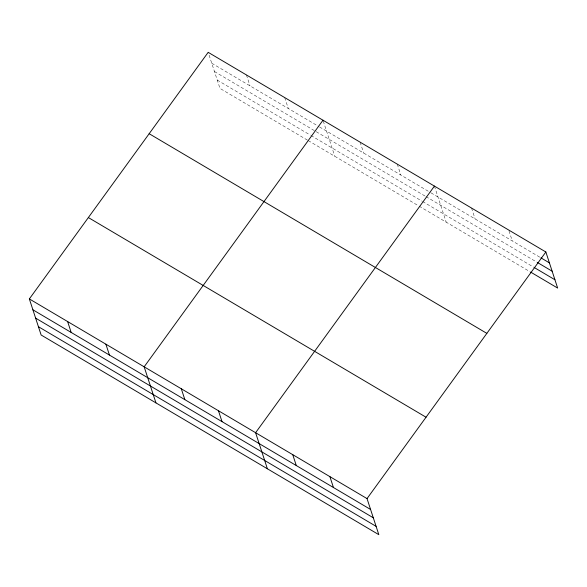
<?xml version="1.0" encoding="UTF-8"?>
<svg xmlns="http://www.w3.org/2000/svg" width="587" height="587" viewBox="0 0 587 587"><rect width="100%" height="100%" fill="white"/><g stroke="black" fill="none" stroke-linecap="round" stroke-linejoin="round"><path stroke-width="0.44" stroke-dasharray="2.94 2.2" d="M211.731 63.213L318.734 126.476M319.519 126.939L430.242 192.411M431.019 192.866L540.128 257.385M214.453 71.526L425.223 196.146M425.993 196.608L536.657 262.037M217.249 80.089L310.193 135.047M310.978 135.509L421.833 201.055M422.603 201.51L533.267 266.946M307.441 140.124L219.971 88.402L208.18 52.331M308.226 140.587L418.355 205.707M419.133 206.162L529.79 271.598M508.988 230.867L512.268 240.912M471.566 208.069L475.125 218.951M434.424 186.101L446.215 222.18M397.282 164.14L400.833 175.021M360.132 142.179L363.691 153.06M323.261 121.054L334.781 156.289M284.717 97.589L288.276 108.47M246.445 74.96L250.003 85.841"/><path stroke-width="0.88" d="M29.35 298.93L367.029 498.598L378.82 534.669L41.141 335.008L29.35 298.93L208.18 52.331L545.859 251.992L557.65 288.07L530.567 272.052M322.989 120.218L144.16 366.816L155.951 402.895M434.424 186.101L255.594 432.707L267.386 468.778M367.029 498.598L545.859 251.992M540.906 257.84L549.417 262.873M537.428 262.492L552.132 271.187M534.038 267.401L554.935 279.757M149.164 133.711L486.843 333.372M88.366 217.557L426.045 417.218M32.909 309.811L370.588 509.479M35.624 318.125L373.303 517.793M38.426 326.695L376.106 526.356M329.887 476.629L333.445 487.511M292.744 454.668L296.296 465.55M218.452 410.746L222.011 421.627M181.31 388.777L184.861 399.659M105.887 344.187L109.446 355.069M67.622 321.559L71.174 332.44"/></g></svg>
